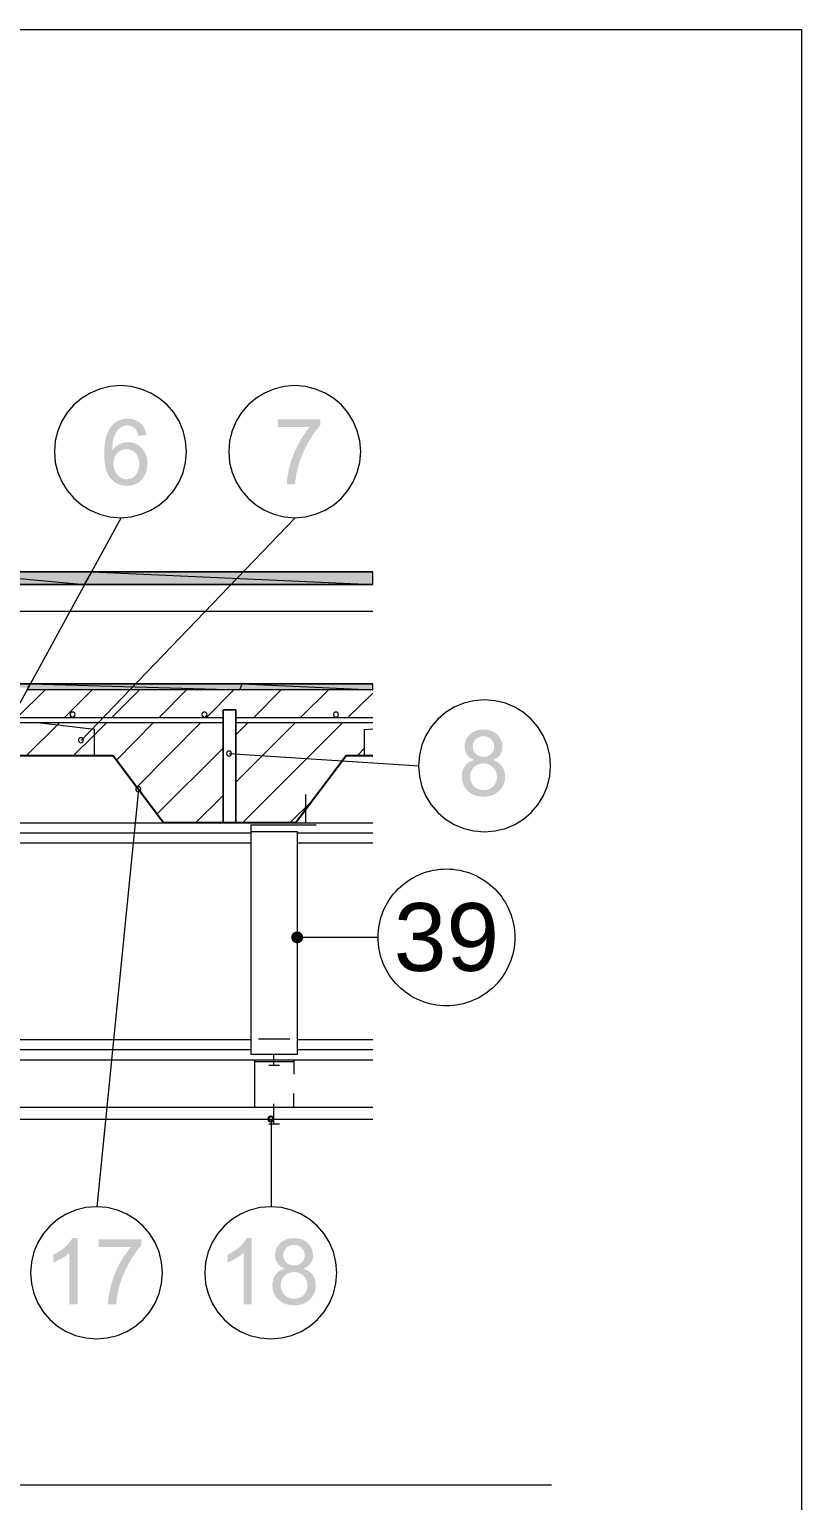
# Model space of a CAD drawing. Header units: millimetres. Extents: x 0 to 297, y 0 to 420.
# Drawn here: x 267.6 to 297, y 364.1 to 420 of the extents above; entities that cross this region are included whole.
import ezdxf

# ---------------------------------------------------------------- set-up
doc = ezdxf.new("R2010")
doc.units = ezdxf.units.MM
for name, color, linetype in [('0-MARCO-A3', 8, 'Continuous'), ('1-CORTE-LINEAS', 7, 'Continuous'), ('1-CORTE-RELLENOS', 9, 'Continuous'), ('3-TEXTOS', 7, 'Continuous')]:
    doc.layers.add(name, color=color, linetype=linetype)
doc.styles.add('ARIAL', font='arial.ttf')

msp = doc.modelspace()

# ---------------------------------------------------------------- hatches: boundary and pattern name
at = {"layer": '1-CORTE-RELLENOS'}
h = msp.add_hatch(color=7, dxfattribs=at)
h.dxf.hatch_style = 1
h.paths.add_polyline_path([(272.063, 404.723), (272.016, 404.845), (271.95, 404.952), (271.865, 405.043), (271.764, 405.115), (271.65, 405.167), (271.523, 405.198), (271.382, 405.208), (271.195, 405.19), (271.028, 405.136), (270.881, 405.047), (270.754, 404.921), (270.637, 404.731), (270.553, 404.492), (270.503, 404.203), (270.487, 403.866), (270.502, 403.565), (270.546, 403.31), (270.621, 403.1), (270.726, 402.937), (270.856, 402.814), (271.004, 402.726), (271.17, 402.673), (271.355, 402.656), (271.463, 402.662), (271.566, 402.682), (271.663, 402.715), (271.754, 402.761), (271.839, 402.82), (271.913, 402.891), (271.978, 402.974), (272.033, 403.069), (272.077, 403.173), (272.109, 403.281), (272.128, 403.392), (272.135, 403.507), (272.121, 403.678), (272.081, 403.832), (272.014, 403.97), (271.92, 404.092), (271.807, 404.19), (271.682, 404.261), (271.546, 404.303), (271.399, 404.318), (271.311, 404.313), (271.226, 404.297), (271.143, 404.271), (271.063, 404.235), (270.985, 404.189), (270.914, 404.133), (270.849, 404.065), (270.79, 403.987), (270.797, 404.163), (270.814, 404.318), (270.841, 404.451), (270.878, 404.563), (270.923, 404.659), (270.976, 404.742), (271.037, 404.813), (271.107, 404.872), (271.164, 404.908), (271.225, 404.934), (271.292, 404.949), (271.363, 404.954), (271.45, 404.946), (271.531, 404.921), (271.605, 404.88), (271.672, 404.822), (271.707, 404.776), (271.738, 404.716), (271.765, 404.645), (271.787, 404.56), (272.091, 404.585)])
h.paths.add_polyline_path([(270.848, 403.623), (270.875, 403.726), (270.92, 403.818), (270.983, 403.899), (271.059, 403.964), (271.144, 404.01), (271.236, 404.038), (271.335, 404.048), (271.435, 404.038), (271.527, 404.01), (271.609, 403.964), (271.683, 403.899), (271.744, 403.817), (271.788, 403.722), (271.814, 403.613), (271.823, 403.491), (271.814, 403.363), (271.788, 403.249), (271.744, 403.149), (271.683, 403.064), (271.609, 402.995), (271.529, 402.946), (271.442, 402.916), (271.349, 402.907), (271.282, 402.911), (271.217, 402.925), (271.154, 402.948), (271.093, 402.981), (271.037, 403.023), (270.986, 403.074), (270.943, 403.134), (270.905, 403.201), (270.877, 403.275), (270.856, 403.351), (270.843, 403.428), (270.839, 403.507)])
h = msp.add_hatch(color=7, dxfattribs=at)
h.dxf.hatch_style = 1
h.paths.add_polyline_path([(277.081, 404.89), (277.081, 405.185), (278.699, 405.185), (278.699, 404.948), (278.579, 404.809), (278.46, 404.65), (278.342, 404.47), (278.225, 404.27), (278.114, 404.059), (278.017, 403.844), (277.934, 403.626), (277.864, 403.405), (277.822, 403.244), (277.789, 403.076), (277.763, 402.901), (277.745, 402.718), (277.431, 402.718), (277.44, 402.873), (277.463, 403.043), (277.498, 403.229), (277.547, 403.429), (277.608, 403.637), (277.681, 403.841), (277.767, 404.041), (277.864, 404.237), (277.969, 404.423), (278.077, 404.594), (278.189, 404.75), (278.305, 404.89)])
h = msp.add_hatch(color=7, dxfattribs=at)
h.dxf.hatch_style = 1
h.paths.add_polyline_path([(269.74, 398.909), (270.016, 399.395), (264.512, 399.395), (264.512, 398.909)])
h = msp.add_hatch(color=7, dxfattribs=at)
h.dxf.hatch_style = 1
h.paths.add_polyline_path([(280.705, 398.909), (280.705, 399.395), (270.016, 399.395), (269.74, 398.909)])
h = msp.add_hatch(color=7, dxfattribs=at)
h.dxf.hatch_style = 1
h.paths.add_polyline_path([(264.555, 394.992), (267.603, 394.992), (267.687, 395.14), (264.512, 395.14), (264.512, 394.992)])
h = msp.add_hatch(color=7, dxfattribs=at)
h.dxf.hatch_style = 1
h.paths.add_polyline_path([(275.646, 394.908), (275.731, 395.14), (267.687, 395.14), (267.56, 394.908)])
h = msp.add_hatch(color=7, dxfattribs=at)
h.dxf.hatch_style = 1
h.paths.add_polyline_path([(275.646, 394.908), (280.705, 394.908), (280.705, 395.14), (275.731, 395.14)])
h = msp.add_hatch(color=7, dxfattribs=at)
h.dxf.hatch_style = 1
h.paths.add_polyline_path([(284.452, 392.205), (284.358, 392.155), (284.276, 392.092), (284.208, 392.016), (284.153, 391.929), (284.115, 391.833), (284.091, 391.726), (284.084, 391.608), (284.098, 391.452), (284.14, 391.309), (284.211, 391.179), (284.31, 391.063), (284.433, 390.967), (284.573, 390.899), (284.732, 390.858), (284.908, 390.845), (285.083, 390.858), (285.241, 390.899), (285.381, 390.967), (285.503, 391.063), (285.603, 391.178), (285.675, 391.305), (285.717, 391.446), (285.732, 391.6), (285.724, 391.712), (285.701, 391.816), (285.663, 391.912), (285.611, 392), (285.544, 392.078), (285.464, 392.144), (285.369, 392.199), (285.261, 392.242), (285.348, 392.28), (285.424, 392.326), (285.487, 392.379), (285.539, 392.441), (285.579, 392.508), (285.607, 392.581), (285.624, 392.66), (285.63, 392.744), (285.617, 392.875), (285.579, 392.996), (285.516, 393.107), (285.429, 393.207), (285.321, 393.29), (285.198, 393.349), (285.058, 393.385), (284.902, 393.397), (284.748, 393.385), (284.609, 393.35), (284.487, 393.291), (284.381, 393.21), (284.296, 393.112), (284.234, 393.003), (284.198, 392.883), (284.186, 392.752), (284.191, 392.664), (284.208, 392.583), (284.237, 392.509), (284.277, 392.441), (284.329, 392.379), (284.394, 392.326), (284.471, 392.28), (284.56, 392.242)])
h.paths.add_polyline_path([(284.5, 392.763), (284.507, 392.838), (284.529, 392.907), (284.565, 392.971), (284.616, 393.03), (284.677, 393.08), (284.746, 393.115), (284.823, 393.136), (284.908, 393.143), (284.991, 393.136), (285.067, 393.114), (285.136, 393.078), (285.197, 393.028), (285.248, 392.967), (285.284, 392.9), (285.306, 392.825), (285.313, 392.744), (285.306, 392.667), (285.285, 392.595), (285.249, 392.53), (285.2, 392.471), (285.139, 392.423), (285.071, 392.388), (284.994, 392.368), (284.911, 392.361), (284.824, 392.368), (284.745, 392.388), (284.675, 392.423), (284.613, 392.471), (284.563, 392.531), (284.528, 392.6), (284.507, 392.677)])
h.paths.add_polyline_path([(284.401, 391.608), (284.409, 391.711), (284.436, 391.805), (284.48, 391.89), (284.541, 391.967), (284.617, 392.029), (284.703, 392.074), (284.798, 392.101), (284.902, 392.11), (285.008, 392.101), (285.104, 392.073), (285.191, 392.028), (285.269, 391.964), (285.334, 391.886), (285.38, 391.799), (285.408, 391.703), (285.418, 391.597), (285.409, 391.493), (285.382, 391.398), (285.337, 391.312), (285.274, 391.236), (285.198, 391.175), (285.112, 391.131), (285.016, 391.104), (284.911, 391.096), (284.841, 391.1), (284.774, 391.112), (284.709, 391.133), (284.646, 391.162), (284.589, 391.199), (284.539, 391.243), (284.496, 391.294), (284.461, 391.352), (284.435, 391.415), (284.416, 391.478), (284.404, 391.543)])
h = msp.add_hatch(color=7, dxfattribs=at)
h.dxf.hatch_style = 1
h.paths.add_polyline_path([(278.049, 385.5), (278.044, 385.455), (278.032, 385.414), (278.011, 385.376), (277.983, 385.341), (277.948, 385.312), (277.91, 385.292), (277.868, 385.279), (277.824, 385.275), (277.779, 385.279), (277.737, 385.292), (277.699, 385.312), (277.664, 385.341), (277.636, 385.376), (277.615, 385.414), (277.603, 385.455), (277.599, 385.5), (277.603, 385.545), (277.615, 385.587), (277.636, 385.625), (277.664, 385.659), (277.699, 385.688), (277.737, 385.709), (277.779, 385.721), (277.824, 385.725), (277.868, 385.721), (277.91, 385.709), (277.948, 385.688), (277.983, 385.659), (278.011, 385.625), (278.032, 385.587), (278.044, 385.545)])
h = msp.add_hatch(color=7, dxfattribs=at)
h.dxf.hatch_style = 1
h.paths.add_polyline_path([(269.475, 371.561), (269.169, 371.561), (269.169, 373.518), (269.108, 373.464), (269.039, 373.411), (268.962, 373.358), (268.877, 373.306), (268.789, 373.256), (268.706, 373.213), (268.628, 373.176), (268.554, 373.146), (268.554, 373.444), (268.679, 373.507), (268.795, 373.577), (268.903, 373.653), (269.004, 373.736), (269.093, 373.822), (269.168, 373.906), (269.229, 373.99), (269.277, 374.072), (269.475, 374.072)])
h = msp.add_hatch(color=7, dxfattribs=at)
h.dxf.hatch_style = 1
h.paths.add_polyline_path([(270.282, 373.733), (270.282, 374.028), (271.899, 374.028), (271.899, 373.791), (271.78, 373.652), (271.661, 373.493), (271.543, 373.313), (271.425, 373.113), (271.315, 372.901), (271.218, 372.687), (271.134, 372.469), (271.064, 372.247), (271.023, 372.087), (270.989, 371.919), (270.963, 371.744), (270.946, 371.561), (270.632, 371.561), (270.641, 371.716), (270.663, 371.886), (270.699, 372.072), (270.747, 372.272), (270.808, 372.48), (270.882, 372.683), (270.967, 372.884), (271.064, 373.08), (271.169, 373.266), (271.278, 373.437), (271.39, 373.593), (271.505, 373.733)])
h = msp.add_hatch(color=7, dxfattribs=at)
h.dxf.hatch_style = 1
h.paths.add_polyline_path([(276.1, 371.561), (275.794, 371.561), (275.794, 373.518), (275.733, 373.464), (275.664, 373.411), (275.587, 373.358), (275.502, 373.306), (275.414, 373.256), (275.331, 373.213), (275.253, 373.176), (275.18, 373.146), (275.18, 373.444), (275.304, 373.507), (275.42, 373.577), (275.528, 373.653), (275.629, 373.736), (275.718, 373.822), (275.793, 373.906), (275.854, 373.99), (275.902, 374.072), (276.1, 374.072)])
h = msp.add_hatch(color=7, dxfattribs=at)
h.dxf.hatch_style = 1
h.paths.add_polyline_path([(277.251, 372.88), (277.156, 372.83), (277.074, 372.767), (277.006, 372.691), (276.952, 372.604), (276.913, 372.508), (276.89, 372.401), (276.882, 372.283), (276.896, 372.127), (276.938, 371.984), (277.009, 371.854), (277.108, 371.738), (277.231, 371.642), (277.372, 371.574), (277.53, 371.533), (277.706, 371.52), (277.882, 371.533), (278.039, 371.574), (278.179, 371.642), (278.301, 371.738), (278.401, 371.853), (278.473, 371.98), (278.516, 372.121), (278.53, 372.275), (278.522, 372.387), (278.5, 372.491), (278.462, 372.587), (278.409, 372.675), (278.342, 372.753), (278.262, 372.819), (278.167, 372.874), (278.059, 372.917), (278.146, 372.955), (278.222, 373.001), (278.286, 373.054), (278.337, 373.116), (278.377, 373.183), (278.405, 373.256), (278.422, 373.335), (278.428, 373.419), (278.415, 373.55), (278.378, 373.671), (278.315, 373.782), (278.227, 373.882), (278.12, 373.965), (277.996, 374.024), (277.856, 374.06), (277.701, 374.072), (277.546, 374.06), (277.408, 374.025), (277.285, 373.966), (277.18, 373.885), (277.094, 373.787), (277.033, 373.678), (276.996, 373.558), (276.984, 373.427), (276.99, 373.339), (277.007, 373.258), (277.035, 373.184), (277.075, 373.116), (277.128, 373.054), (277.193, 373.001), (277.27, 372.955), (277.359, 372.917)])
h.paths.add_polyline_path([(277.298, 373.438), (277.305, 373.512), (277.327, 373.582), (277.363, 373.646), (277.414, 373.705), (277.476, 373.755), (277.545, 373.79), (277.622, 373.811), (277.706, 373.818), (277.789, 373.811), (277.865, 373.789), (277.934, 373.753), (277.995, 373.703), (278.046, 373.642), (278.082, 373.575), (278.104, 373.5), (278.111, 373.419), (278.104, 373.342), (278.083, 373.27), (278.048, 373.205), (277.998, 373.146), (277.937, 373.098), (277.869, 373.063), (277.793, 373.043), (277.709, 373.036), (277.622, 373.043), (277.543, 373.063), (277.473, 373.098), (277.411, 373.146), (277.361, 373.206), (277.326, 373.275), (277.305, 373.352)])
h.paths.add_polyline_path([(277.199, 372.283), (277.208, 372.386), (277.234, 372.48), (277.278, 372.565), (277.339, 372.642), (277.416, 372.704), (277.501, 372.749), (277.596, 372.776), (277.701, 372.785), (277.806, 372.776), (277.902, 372.748), (277.989, 372.703), (278.067, 372.639), (278.132, 372.561), (278.179, 372.474), (278.207, 372.378), (278.216, 372.272), (278.207, 372.168), (278.18, 372.073), (278.135, 371.987), (278.073, 371.911), (277.996, 371.85), (277.91, 371.806), (277.814, 371.779), (277.709, 371.771), (277.64, 371.775), (277.572, 371.787), (277.507, 371.808), (277.444, 371.837), (277.387, 371.874), (277.337, 371.918), (277.295, 371.969), (277.26, 372.027), (277.233, 372.089), (277.214, 372.153), (277.203, 372.218)])

# ---------------------------------------------------------------- linework, layer by layer
at = {"layer": '0-MARCO-A3', "lineweight": 0}
msp.add_lwpolyline([(0, 420), (297, 420), (297, 0), (0, 0)], close=True, dxfattribs=at)
at = {"layer": '1-CORTE-LINEAS', "color": 7, "lineweight": 15}
for p, q in [((271.116, 401.427), (267.285, 394.4)), ((277.741, 401.427), (269.613, 392.982)), ((235.895, 399.395), (280.705, 399.395)), ((235.937, 398.909), (280.705, 398.909)), ((235.937, 397.892), (280.705, 397.892)), ((239.574, 395.14), (280.705, 395.14)), ((282.462, 392.008), (275.243, 392.474)), ((271.794, 391.119), (270.206, 375.244)), ((278.149, 389.875), (278.149, 390.925)), ((245.695, 389.849), (280.705, 389.849)), ((247.874, 389.468), (276.074, 389.468)), ((277.824, 389.468), (280.705, 389.468)), ((245.695, 380.853), (280.705, 380.853)), ((247.874, 381.234), (276.074, 381.234)), ((276.196, 380.79), (277.699, 380.79)), ((277.699, 380.853), (277.699, 380.303)), ((277.824, 381.234), (280.705, 381.234)), ((276.937, 380.641), (277.149, 380.641)), ((244.447, 379.054), (280.705, 379.054)), ((244.447, 378.588), (280.705, 378.588)), ((276.831, 378.588), (276.831, 375.244)), ((276.937, 378.419), (277.149, 378.419))]:
    msp.add_line(p, q, dxfattribs=at)
at = {"layer": '1-CORTE-LINEAS', "color": 7, "lineweight": 5}
for p, q in [((270.016, 399.395), (264.512, 399.395)), ((280.705, 399.395), (270.016, 399.395)), ((267.687, 395.14), (264.512, 395.14)), ((267.179, 393.85), (268.238, 394.908)), ((267.603, 394.992), (267.687, 395.14)), ((267.687, 395.14), (275.646, 394.908)), ((268.978, 393.85), (270.037, 394.908)), ((270.778, 393.85), (271.836, 394.908)), ((272.577, 393.85), (273.614, 394.908)), ((274.376, 393.85), (275.413, 394.908)), ((276.175, 393.85), (277.212, 394.908)), ((277.953, 393.85), (279.012, 394.908)), ((279.752, 393.85), (280.705, 394.781)), ((267.539, 392.41), (268.682, 393.553)), ((268.682, 393.553), (268.788, 393.659)), ((270.121, 393.193), (270.587, 393.659)), ((270.947, 392.22), (272.365, 393.659)), ((271.73, 391.204), (274.164, 393.659)), ((275.498, 393.193), (275.963, 393.659)), ((275.498, 391.394), (277.762, 393.659)), ((275.752, 389.849), (279.561, 393.659)), ((269.317, 392.41), (270.121, 393.193)), ((272.492, 390.188), (275.011, 392.685)), ((280.112, 392.41), (280.387, 392.685)), ((273.953, 389.849), (275.011, 390.886)), ((277.551, 389.849), (278.376, 390.675)), ((247.874, 389.087), (276.074, 389.087)), ((277.824, 389.087), (280.705, 389.087)), ((247.874, 381.615), (276.074, 381.615)), ((277.824, 381.615), (280.705, 381.615))]:
    msp.add_line(p, q, dxfattribs=at)
at = {"layer": '1-CORTE-LINEAS', "color": 7, "lineweight": 9}
for p, q in [((260.215, 393.85), (275.011, 393.85)), ((260.215, 393.659), (275.011, 393.659)), ((275.498, 393.85), (280.705, 393.85)), ((275.498, 393.659), (280.705, 393.659)), ((276.349, 381.65), (277.549, 381.65))]:
    msp.add_line(p, q, dxfattribs=at)
at = {"layer": '1-CORTE-LINEAS', "color": 7, "lineweight": 25}
msp.add_line((277.762, 389.849), (275.265, 389.849), dxfattribs=at)
at = {"layer": '1-CORTE-LINEAS', "color": 7, "lineweight": 13}
msp.add_line((280.899, 385.5), (278.049, 385.5), dxfattribs=at)
at = {"layer": '1-CORTE-LINEAS', "color": 7, "lineweight": 9}
for points in [[(273.614, 403.956), (273.581, 404.363), (273.486, 404.749), (273.334, 405.109), (273.13, 405.438), (272.879, 405.73), (272.587, 405.981), (272.258, 406.185), (271.899, 406.337), (271.513, 406.432), (271.106, 406.465), (270.699, 406.432), (270.313, 406.337), (269.953, 406.185), (269.624, 405.981), (269.332, 405.73), (269.081, 405.438), (268.877, 405.109), (268.725, 404.749), (268.63, 404.363), (268.597, 403.956), (268.63, 403.55), (268.725, 403.164), (268.877, 402.804), (269.081, 402.475), (269.332, 402.183), (269.624, 401.932), (269.953, 401.728), (270.313, 401.576), (270.699, 401.481), (271.106, 401.448), (271.513, 401.481), (271.899, 401.576), (272.258, 401.728), (272.587, 401.932), (272.879, 402.183), (273.13, 402.475), (273.334, 402.804), (273.486, 403.164), (273.581, 403.55), (273.614, 403.956)], [(280.239, 403.956), (280.206, 404.363), (280.111, 404.749), (279.959, 405.109), (279.755, 405.438), (279.504, 405.73), (279.212, 405.981), (278.884, 406.185), (278.524, 406.337), (278.138, 406.432), (277.731, 406.465), (277.324, 406.432), (276.938, 406.337), (276.578, 406.185), (276.25, 405.981), (275.957, 405.73), (275.707, 405.438), (275.503, 405.109), (275.351, 404.749), (275.256, 404.363), (275.223, 403.956), (275.256, 403.55), (275.351, 403.164), (275.503, 402.804), (275.707, 402.475), (275.957, 402.183), (276.25, 401.932), (276.578, 401.728), (276.938, 401.576), (277.324, 401.481), (277.731, 401.448), (278.138, 401.481), (278.524, 401.576), (278.884, 401.728), (279.212, 401.932), (279.504, 402.183), (279.755, 402.475), (279.959, 402.804), (280.111, 403.164), (280.206, 403.55), (280.239, 403.956)], [(287.457, 392.018), (287.424, 392.425), (287.329, 392.811), (287.177, 393.171), (286.973, 393.5), (286.722, 393.792), (286.43, 394.043), (286.101, 394.247), (285.742, 394.399), (285.356, 394.494), (284.949, 394.527), (284.542, 394.494), (284.156, 394.399), (283.796, 394.247), (283.467, 394.043), (283.175, 393.792), (282.924, 393.5), (282.72, 393.171), (282.568, 392.811), (282.473, 392.425), (282.44, 392.018), (282.473, 391.612), (282.568, 391.226), (282.72, 390.866), (282.924, 390.537), (283.175, 390.245), (283.467, 389.994), (283.796, 389.79), (284.156, 389.638), (284.542, 389.543), (284.949, 389.51), (285.356, 389.543), (285.742, 389.638), (286.101, 389.79), (286.43, 389.994), (286.722, 390.245), (286.973, 390.537), (287.177, 390.866), (287.329, 391.226), (287.424, 391.612), (287.457, 392.018)], [(270.121, 392.41), (270.121, 393.405), (267.856, 393.659)], [(269.381, 393.966), (269.373, 394.003), (269.353, 394.033), (269.322, 394.054), (269.286, 394.061), (269.248, 394.054), (269.218, 394.033), (269.198, 394.003), (269.19, 393.966), (269.198, 393.929), (269.218, 393.898), (269.248, 393.878), (269.286, 393.87), (269.322, 393.878), (269.353, 393.898), (269.373, 393.929), (269.381, 393.966)], [(274.397, 393.966), (274.39, 394.003), (274.369, 394.033), (274.339, 394.054), (274.301, 394.061), (274.265, 394.054), (274.234, 394.033), (274.214, 394.003), (274.206, 393.966), (274.214, 393.929), (274.234, 393.898), (274.265, 393.878), (274.301, 393.87), (274.339, 393.878), (274.369, 393.898), (274.39, 393.929), (274.397, 393.966)], [(279.393, 393.966), (279.385, 394.003), (279.365, 394.033), (279.334, 394.054), (279.297, 394.061), (279.26, 394.054), (279.23, 394.033), (279.209, 394.003), (279.202, 393.966), (279.209, 393.929), (279.23, 393.898), (279.26, 393.878), (279.297, 393.87), (279.334, 393.878), (279.365, 393.898), (279.385, 393.929), (279.393, 393.966)], [(280.387, 392.41), (280.387, 393.405), (280.705, 393.426)], [(276.074, 389.525), (277.824, 389.525), (277.824, 385.725)], [(277.824, 385.275), (277.824, 381.05), (276.074, 381.05), (276.074, 389.525)], [(272.704, 372.757), (272.671, 373.164), (272.576, 373.55), (272.424, 373.91), (272.22, 374.238), (271.969, 374.531), (271.677, 374.781), (271.348, 374.985), (270.988, 375.137), (270.602, 375.232), (270.196, 375.265), (269.789, 375.232), (269.403, 375.137), (269.043, 374.985), (268.714, 374.781), (268.422, 374.531), (268.171, 374.238), (267.967, 373.91), (267.815, 373.55), (267.72, 373.164), (267.687, 372.757), (267.72, 372.35), (267.815, 371.964), (267.967, 371.605), (268.171, 371.276), (268.422, 370.984), (268.714, 370.733), (269.043, 370.529), (269.403, 370.377), (269.789, 370.282), (270.196, 370.249), (270.602, 370.282), (270.988, 370.377), (271.348, 370.529), (271.677, 370.733), (271.969, 370.984), (272.22, 371.276), (272.424, 371.605), (272.576, 371.964), (272.671, 372.35), (272.704, 372.757)], [(279.329, 372.757), (279.296, 373.164), (279.201, 373.55), (279.049, 373.91), (278.845, 374.238), (278.594, 374.531), (278.302, 374.781), (277.973, 374.985), (277.613, 375.137), (277.227, 375.232), (276.821, 375.265), (276.414, 375.232), (276.028, 375.137), (275.668, 374.985), (275.339, 374.781), (275.047, 374.531), (274.796, 374.238), (274.593, 373.91), (274.44, 373.55), (274.345, 373.164), (274.313, 372.757), (274.345, 372.35), (274.44, 371.964), (274.593, 371.605), (274.796, 371.276), (275.047, 370.984), (275.339, 370.733), (275.668, 370.529), (276.028, 370.377), (276.414, 370.282), (276.821, 370.249), (277.227, 370.282), (277.613, 370.377), (277.973, 370.529), (278.302, 370.733), (278.594, 370.984), (278.845, 371.276), (279.049, 371.605), (279.201, 371.964), (279.296, 372.35), (279.329, 372.757)]]:
    msp.add_lwpolyline(points, dxfattribs=at)
at = {"layer": '1-CORTE-LINEAS', "color": 7, "lineweight": 5}
for points in [[(264.512, 399.395), (269.74, 398.909), (270.016, 399.395)], [(264.512, 399.395), (269.74, 398.909), (264.512, 398.909)], [(270.016, 399.395), (280.705, 398.909), (269.74, 398.909)], [(270.016, 399.395), (280.705, 398.909), (280.705, 399.395)], [(275.646, 394.908), (267.56, 394.908), (267.687, 395.14)], [(275.731, 395.14), (267.687, 395.14), (275.646, 394.908)], [(275.731, 395.14), (280.705, 394.908), (275.646, 394.908), (275.731, 395.14)], [(280.705, 395.14), (275.731, 395.14), (280.705, 394.908), (280.705, 395.14)]]:
    msp.add_lwpolyline(points, dxfattribs=at)
at = {"layer": '1-CORTE-LINEAS', "color": 7, "lineweight": 15}
for points in [[(275.011, 389.849), (275.011, 394.146), (275.498, 394.146), (275.498, 389.849)], [(275.498, 389.849), (275.498, 394.146), (275.011, 394.146), (275.011, 389.849)], [(269.698, 392.992), (269.691, 393.029), (269.67, 393.06), (269.64, 393.08), (269.603, 393.088), (269.566, 393.08), (269.535, 393.06), (269.515, 393.029), (269.507, 392.992), (269.515, 392.955), (269.535, 392.925), (269.566, 392.904), (269.603, 392.897), (269.64, 392.904), (269.67, 392.925), (269.691, 392.955), (269.698, 392.992)], [(275.328, 392.484), (275.321, 392.521), (275.3, 392.551), (275.27, 392.572), (275.233, 392.579), (275.196, 392.572), (275.166, 392.551), (275.145, 392.521), (275.138, 392.484), (275.145, 392.447), (275.166, 392.417), (275.196, 392.397), (275.233, 392.389), (275.27, 392.397), (275.3, 392.417), (275.321, 392.447), (275.328, 392.484)], [(271.878, 391.13), (271.871, 391.167), (271.85, 391.197), (271.82, 391.217), (271.783, 391.225), (271.746, 391.217), (271.715, 391.197), (271.695, 391.167), (271.687, 391.13), (271.695, 391.093), (271.715, 391.062), (271.746, 391.042), (271.783, 391.035), (271.82, 391.042), (271.85, 391.062), (271.871, 391.093), (271.878, 391.13)], [(276.196, 380.853), (276.196, 379.054), (277.699, 379.054), (277.699, 379.562)], [(276.747, 380.641), (276.937, 380.641), (276.937, 381.05)], [(276.747, 378.419), (276.937, 378.419), (276.937, 379.181)]]:
    msp.add_lwpolyline(points, dxfattribs=at)
at = {"layer": '1-CORTE-LINEAS', "color": 7, "lineweight": 25}
for points in [[(262.48, 389.849), (264.407, 392.41), (270.82, 392.41)], [(275.265, 389.849), (272.746, 389.849), (270.82, 392.41)], [(277.762, 389.849), (279.689, 392.41), (280.705, 392.41)], [(276.916, 378.599), (276.908, 378.636), (276.888, 378.666), (276.857, 378.687), (276.821, 378.694), (276.784, 378.687), (276.753, 378.666), (276.733, 378.636), (276.725, 378.599), (276.733, 378.562), (276.753, 378.532), (276.784, 378.511), (276.821, 378.504), (276.857, 378.511), (276.888, 378.532), (276.908, 378.562), (276.916, 378.599)]]:
    msp.add_lwpolyline(points, dxfattribs=at)
at = {"layer": '1-CORTE-LINEAS', "color": 7, "lineweight": 13}
for points in [[(276.074, 389.525), (276.074, 389.775), (278.549, 389.775)], [(286.099, 385.5), (286.095, 385.373), (286.086, 385.245), (286.07, 385.119), (286.049, 384.993), (286.021, 384.868), (285.987, 384.745), (285.947, 384.624), (285.901, 384.505), (285.849, 384.388), (285.792, 384.275), (285.729, 384.164), (285.66, 384.056), (285.587, 383.951), (285.508, 383.851), (285.425, 383.754), (285.337, 383.662), (285.244, 383.574), (285.148, 383.49), (285.047, 383.412), (284.943, 383.338), (284.835, 383.27), (284.724, 383.207), (284.61, 383.15), (284.493, 383.098), (284.374, 383.052), (284.253, 383.012), (284.13, 382.978), (284.006, 382.95), (283.88, 382.928), (283.753, 382.913), (283.626, 382.903), (283.499, 382.9), (283.371, 382.903), (283.244, 382.913), (283.117, 382.928), (282.991, 382.95), (282.867, 382.978), (282.744, 383.012), (282.623, 383.052), (282.504, 383.098), (282.387, 383.15), (282.273, 383.207), (282.162, 383.27), (282.054, 383.338), (281.95, 383.412), (281.849, 383.49), (281.753, 383.574), (281.66, 383.662), (281.572, 383.754), (281.489, 383.851), (281.41, 383.951), (281.337, 384.056), (281.268, 384.164), (281.205, 384.275), (281.148, 384.388), (281.096, 384.505), (281.05, 384.624), (281.01, 384.745), (280.976, 384.868), (280.948, 384.993), (280.927, 385.119), (280.911, 385.245), (280.902, 385.373), (280.899, 385.5), (280.902, 385.628), (280.911, 385.755), (280.927, 385.882), (280.948, 386.007), (280.976, 386.132), (281.01, 386.255), (281.05, 386.376), (281.096, 386.495), (281.148, 386.612), (281.206, 386.726), (281.268, 386.837), (281.337, 386.945), (281.41, 387.049), (281.489, 387.15), (281.572, 387.246), (281.66, 387.339), (281.753, 387.427), (281.849, 387.51), (281.95, 387.588), (282.054, 387.662), (282.162, 387.73), (282.273, 387.793), (282.387, 387.851), (282.504, 387.902), (282.623, 387.948), (282.744, 387.988), (282.867, 388.022), (282.991, 388.05), (283.117, 388.072), (283.244, 388.088), (283.371, 388.097), (283.499, 388.1), (283.626, 388.097), (283.753, 388.088), (283.88, 388.072), (284.006, 388.05), (284.13, 388.022), (284.253, 387.988), (284.374, 387.948), (284.493, 387.902), (284.61, 387.851), (284.724, 387.793), (284.835, 387.73), (284.943, 387.662), (285.047, 387.588), (285.148, 387.51), (285.244, 387.427), (285.337, 387.339), (285.425, 387.246), (285.508, 387.15), (285.587, 387.049), (285.66, 386.945), (285.729, 386.837), (285.792, 386.726), (285.849, 386.612), (285.901, 386.495), (285.947, 386.376), (285.987, 386.255), (286.021, 386.132), (286.049, 386.007), (286.07, 385.882), (286.086, 385.755), (286.095, 385.628), (286.099, 385.5)], [(257.21, 364.7), (259.399, 364.7), (259.999, 365.8), (260.999, 363.6), (261.599, 364.7), (287.498, 364.7)]]:
    msp.add_lwpolyline(points, dxfattribs=at)

# ---------------------------------------------------------------- texts
at = {"layer": '3-TEXTOS', "color": 7, "style": 'ARIAL'}
msp.add_text('39', height=2.5764, dxfattribs=at).set_placement((281.497, 384.226))

doc.saveas('drawing.dxf')
